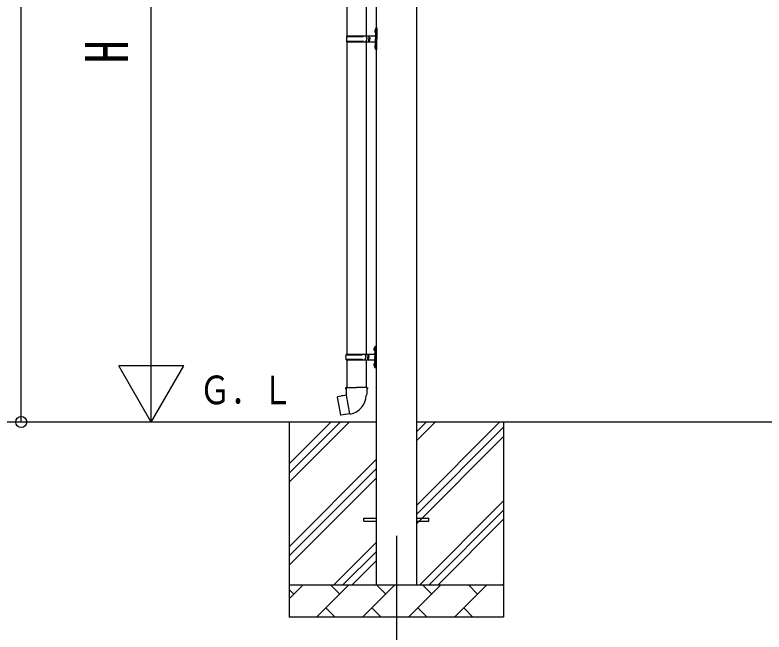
# Model space of a CAD drawing. Units: millimetres, scale not verified. Extents: x -16820 to 16820, y -11880 to 11880.
# Drawn here: x -5379 to -3075, y -3556 to -1660 of the extents above; entities that cross this region are included whole.
import ezdxf
from ezdxf.enums import TextEntityAlignment as Align

# ---------------------------------------------------------------- set-up
doc = ezdxf.new("R2010")
doc.units = ezdxf.units.MM
doc.header["$LTSCALE"] = 50
for name, color, linetype in [('0-4_YKK_12', 2, 'Continuous'), ('0-5_YKK_13', 4, 'Continuous'), ('0-6_YKK_A1', 4, 'Continuous'), ('0-7_YKK_D', 6, 'Continuous')]:
    doc.layers.add(name, color=color, linetype=linetype)
doc.styles.add('ＭＳ ゴシック', font='')
doc.styles.get('ＭＳ ゴシック').set_extended_font_data('MS Gothic')

msp = doc.modelspace()

# ---------------------------------------------------------------- linework, layer by layer
at = {"layer": '0-4_YKK_12'}
msp.add_line((-4206.16, -3260.8), (-4206.16, -3760.8), dxfattribs=at)
at = {"layer": '0-5_YKK_13'}
for p, q in [((-4358.66, -811.8), (-4358.66, -1724.3)), ((-4298.66, -811.8), (-4298.66, -1724.3)), ((-4270.16, -1701.3), (-4267.16, -1699.8)), ((-4270.16, -1701.3), (-4270.16, -1733.3)), ((-4267.16, -1699.8), (-4267.16, -1733.3)), ((-4267.16, -1699.8), (-4266.16, -1699.8)), ((-4266.16, -1699.8), (-4266.16, -1733.3)), ((-4359.16, -1726.3), (-4308.83, -1726.3)), ((-4358.16, -1724.3), (-4272.16, -1724.3)), ((-4358.16, -1724.3), (-4358.16, -1726.3)), ((-4299.16, -1724.3), (-4299.16, -1728.8)), ((-4291.16, -1724.3), (-4291.16, -1733.3)), ((-4272.46, -1707.15), (-4270.42, -1708.15)), ((-4271.19, -1705.15), (-4270.56, -1705.15)), ((-4271.19, -1705.15), (-4271.19, -1713.45)), ((-4271.19, -1713.45), (-4270.56, -1713.45)), ((-4270.56, -1705.15), (-4270.56, -1713.45)), ((-4270.56, -1705.15), (-4270.16, -1705.55)), ((-4270.56, -1713.45), (-4270.16, -1713.05)), ((-4270.42, -1708.15), (-4269.81, -1709.3)), ((-4270.16, -1705.55), (-4270.16, -1713.05)), ((-4359.16, -1740.3), (-4308.83, -1740.3)), ((-4358.66, -1742.29), (-4358.66, -2701.8)), ((-4358.16, -1742.3), (-4358.16, -1740.3)), ((-4358.16, -1742.3), (-4272.16, -1742.3)), ((-4299.16, -1728.8), (-4297.16, -1728.8)), ((-4299.16, -1742.3), (-4299.16, -1737.8)), ((-4299.16, -1737.8), (-4297.16, -1737.8)), ((-4298.66, -1742.29), (-4298.66, -2701.8)), ((-4297.16, -1728.8), (-4297.16, -1733.3)), ((-4297.16, -1737.8), (-4297.16, -1733.3)), ((-4291.16, -1728.8), (-4288.16, -1728.8)), ((-4291.16, -1742.3), (-4291.16, -1733.3)), ((-4291.16, -1737.8), (-4288.16, -1737.8)), ((-4288.16, -1728.8), (-4288.16, -1733.3)), ((-4288.16, -1737.8), (-4288.16, -1733.3)), ((-4270.16, -1765.3), (-4270.16, -1733.3)), ((-4267.16, -1766.8), (-4267.16, -1733.3)), ((-4266.16, -1766.8), (-4266.16, -1733.3)), ((-4272.46, -1755.15), (-4270.42, -1756.15)), ((-4271.19, -1753.15), (-4270.56, -1753.15)), ((-4271.19, -1753.15), (-4271.19, -1761.45)), ((-4271.19, -1761.45), (-4270.56, -1761.45)), ((-4270.56, -1753.15), (-4270.56, -1761.45)), ((-4270.56, -1753.15), (-4270.16, -1753.55)), ((-4270.56, -1761.45), (-4270.16, -1761.05)), ((-4270.42, -1756.15), (-4269.81, -1757.3)), ((-4270.16, -1753.55), (-4270.16, -1761.05)), ((-4270.16, -1765.3), (-4267.16, -1766.8)), ((-4267.16, -1766.8), (-4266.16, -1766.8)), ((-4274.96, -2684.65), (-4272.92, -2685.65)), ((-4273.69, -2682.65), (-4273.06, -2682.65)), ((-4273.69, -2682.65), (-4273.69, -2690.95)), ((-4273.69, -2690.95), (-4273.06, -2690.95)), ((-4273.06, -2682.65), (-4273.06, -2690.95)), ((-4273.06, -2682.65), (-4272.66, -2683.05)), ((-4273.06, -2690.95), (-4272.66, -2690.55)), ((-4272.92, -2685.65), (-4272.31, -2686.8)), ((-4272.66, -2678.8), (-4269.66, -2677.3)), ((-4272.66, -2678.8), (-4272.66, -2710.8)), ((-4272.66, -2683.05), (-4272.66, -2690.55)), ((-4269.66, -2677.3), (-4269.66, -2710.8)), ((-4269.66, -2677.3), (-4268.66, -2677.3)), ((-4268.66, -2677.3), (-4268.66, -2710.8)), ((-4361.66, -2703.8), (-4311.33, -2703.8)), ((-4361.66, -2717.8), (-4311.33, -2717.8)), ((-4360.66, -2701.8), (-4274.66, -2701.8)), ((-4360.66, -2701.8), (-4360.66, -2703.8)), ((-4360.66, -2719.8), (-4360.66, -2717.8)), ((-4301.66, -2701.8), (-4301.66, -2706.3)), ((-4301.66, -2706.3), (-4299.66, -2706.3)), ((-4301.66, -2719.8), (-4301.66, -2715.3)), ((-4301.66, -2715.3), (-4299.66, -2715.3)), ((-4299.66, -2706.3), (-4299.66, -2710.8)), ((-4299.66, -2715.3), (-4299.66, -2710.8)), ((-4293.66, -2701.8), (-4293.66, -2710.8)), ((-4293.66, -2706.3), (-4290.66, -2706.3)), ((-4293.66, -2719.8), (-4293.66, -2710.8)), ((-4293.66, -2715.3), (-4290.66, -2715.3)), ((-4290.66, -2706.3), (-4290.66, -2710.8)), ((-4290.66, -2715.3), (-4290.66, -2710.8)), ((-4272.66, -2742.8), (-4272.66, -2710.8)), ((-4269.66, -2744.3), (-4269.66, -2710.8)), ((-4268.66, -2744.3), (-4268.66, -2710.8)), ((-4360.66, -2719.8), (-4274.66, -2719.8)), ((-4358.66, -2719.8), (-4358.66, -2804.72)), ((-4298.66, -2719.8), (-4298.66, -2804.72)), ((-4274.96, -2732.65), (-4272.92, -2733.65)), ((-4273.69, -2730.65), (-4273.06, -2730.65)), ((-4273.69, -2730.65), (-4273.69, -2738.95)), ((-4273.69, -2738.95), (-4273.06, -2738.95)), ((-4273.06, -2730.65), (-4273.06, -2738.95)), ((-4273.06, -2730.65), (-4272.66, -2731.05)), ((-4273.06, -2738.95), (-4272.66, -2738.55)), ((-4272.92, -2733.65), (-4272.31, -2734.8)), ((-4272.66, -2731.05), (-4272.66, -2738.55)), ((-4272.66, -2742.8), (-4269.66, -2744.3)), ((-4269.66, -2744.3), (-4268.66, -2744.3)), ((-4360.51, -2804.72), (-4362.66, -2805.51)), ((-4362.66, -2805.51), (-4362.66, -2809.12)), ((-4362.66, -2809.12), (-4360.42, -2809.94)), ((-4360.51, -2804.72), (-4328.66, -2804.72)), ((-4360.51, -2804.72), (-4360.42, -2809.94)), ((-4360.42, -2809.94), (-4360.16, -2824.72)), ((-4296.81, -2804.72), (-4328.66, -2804.72)), ((-4294.66, -2809.12), (-4296.9, -2809.94)), ((-4296.81, -2804.72), (-4294.66, -2805.51)), ((-4294.66, -2805.51), (-4294.66, -2809.12)), ((-4387.12, -2833.18), (-4387.93, -2834.35)), ((-4359.25, -2827.93), (-4387.12, -2833.18)), ((-4374.38, -2830.57), (-4374.59, -2830.81)), ((-4360.16, -2824.72), (-4358.81, -2826.72)), ((-4348.9, -2885.22), (-4359.03, -2827.75)), ((-4359.01, -2826.93), (-4359.01, -2827.63)), ((-4358.81, -2826.72), (-4358.84, -2826.73)), ((-4298.47, -2826.67), (-4298.55, -2828.83)), ((-4297.16, -2824.72), (-4298.47, -2826.67)), ((-4387.93, -2834.35), (-4378.31, -2888.9)), ((-4364.29, -2887.82), (-4364.57, -2887.66)), ((-4348.59, -2885.98), (-4348.84, -2885.32)), ((-4306.16, -3206.3), (-4268.66, -3206.3)), ((-4306.16, -3215.3), (-4306.16, -3206.3)), ((-4306.16, -3215.3), (-4268.66, -3215.3)), ((-4143.66, -3206.3), (-4106.16, -3206.3)), ((-4143.66, -3215.3), (-4106.16, -3215.3)), ((-4106.16, -3215.3), (-4106.16, -3206.3))]:
    msp.add_line(p, q, dxfattribs=at)
for points in [[(-4272.46, -1711.44), (-4270.42, -1710.45), (-4269.81, -1709.3)], [(-4272.46, -1759.44), (-4270.42, -1758.45), (-4269.81, -1757.3)], [(-4274.96, -2688.94), (-4272.92, -2687.95), (-4272.31, -2686.8)], [(-4274.96, -2736.94), (-4272.92, -2735.95), (-4272.31, -2734.8)], [(-4296.81, -2804.72), (-4296.9, -2809.94), (-4297.16, -2824.72)], [(-4372.13, -2830.35), (-4372.41, -2830.2), (-4374.38, -2830.57)], [(-4349.17, -2885.13), (-4377.15, -2889.73), (-4378.31, -2888.9)], [(-4362.1, -2887.25), (-4362.31, -2887.49), (-4364.29, -2887.82)]]:
    msp.add_lwpolyline(points, dxfattribs=at)
for centre, radius, start, end in [((-4310.41, -1733.3), 49.25, 171.82876, 180.00002), ((-4308.83, -1724.3), 2, 270, 359.99998), ((-4266.86, -1709.3), 6, 136.21765, 223.78235), ((-4272.16, -1722.3), 2, 270, 359.99998), ((-4310.41, -1733.3), 49.25, 180.00002, 188.17127), ((-4308.83, -1742.3), 2, 0.00005, 90.00004), ((-4272.16, -1744.3), 2, 0.00005, 90.00004), ((-4266.86, -1757.3), 6, 136.21765, 223.78235), ((-4269.36, -2686.8), 6, 136.21765, 223.78235), ((-4312.91, -2710.8), 49.25, 171.82876, 180.00002), ((-4312.91, -2710.8), 49.25, 180.00002, 188.17127), ((-4311.33, -2701.8), 2, 270, 359.99998), ((-4311.33, -2719.8), 2, 0.00005, 90.00004), ((-4274.66, -2699.8), 2, 270, 359.99998), ((-4269.36, -2734.8), 6, 136.21765, 223.78235), ((-4274.66, -2721.8), 2, 0.00005, 90.00004), ((-4359.31, -2827.63), 0.3, 280.66842, 0), ((-4358.81, -2826.93), 0.2, 100, 180), ((-4358.81, -2826.72), 60.3, 279.96938, 358), ((-4349.12, -2885.42), 0.3, 20, 99.33158), ((-4348.41, -2885.92), 0.2, 200, 279.96938)]:
    msp.add_arc(centre, radius, start, end, dxfattribs=at)
at = {"layer": '0-6_YKK_A1'}
for p, q in [((-4268.66, -613.3), (-4268.66, -3410.8)), ((-4143.66, -3410.8), (-4143.66, -613.3)), ((-4268.66, -2910.8), (-5564.46, -2910.8)), ((-4536.16, -2910.8), (-4536.16, -3510.8)), ((-4536.16, -3095.85), (-4351.11, -2910.8)), ((-4536.16, -3067.56), (-4379.39, -2910.8)), ((-4536.16, -3039.28), (-4407.68, -2910.8)), ((-1268.66, -2910.8), (-4143.66, -2910.8)), ((-4143.66, -3165.9), (-3888.56, -2910.8)), ((-4143.66, -2967.91), (-4086.55, -2910.8)), ((-4143.66, -2939.62), (-4114.84, -2910.8)), ((-3876.16, -2910.8), (-3876.16, -3510.8)), ((-4143.66, -3194.18), (-3876.16, -2926.68)), ((-4143.66, -3222.46), (-3876.16, -2954.96)), ((-4536.16, -3293.84), (-4268.66, -3026.34)), ((-4536.16, -3322.12), (-4268.66, -3054.62)), ((-4536.16, -3350.41), (-4268.66, -3082.91)), ((-4134, -3410.8), (-3876.16, -3152.95)), ((-4105.72, -3410.8), (-3876.16, -3181.24)), ((-4077.44, -3410.8), (-3876.16, -3209.52)), ((-4398.56, -3410.8), (-4268.66, -3280.9)), ((-4370.28, -3410.8), (-4268.66, -3309.18)), ((-4341.99, -3410.8), (-4268.66, -3337.46)), ((-3879.45, -3410.8), (-3876.16, -3407.51)), ((-4536.16, -3410.8), (-3876.16, -3410.8)), ((-4536.16, -3453.69), (-4493.27, -3410.8)), ((-4521.82, -3439.35), (-4536.16, -3425.01)), ((-4451.85, -3510.8), (-4351.85, -3410.8)), ((-4380.4, -3439.35), (-4408.95, -3410.8)), ((-4310.42, -3510.8), (-4210.42, -3410.8)), ((-4238.98, -3439.35), (-4267.53, -3410.8)), ((-4169, -3510.8), (-4069, -3410.8)), ((-4097.56, -3439.35), (-4126.11, -3410.8)), ((-4027.58, -3510.8), (-3927.58, -3410.8)), ((-3956.14, -3439.35), (-3984.69, -3410.8)), ((-4423.29, -3482.24), (-4394.74, -3510.8)), ((-4281.87, -3482.24), (-4253.32, -3510.8)), ((-4140.45, -3482.24), (-4111.9, -3510.8)), ((-3999.03, -3482.24), (-3970.48, -3510.8)), ((-3876.16, -3510.8), (-4536.16, -3510.8))]:
    msp.add_line(p, q, dxfattribs=at)
at = {"layer": '0-7_YKK_D'}
for p, q in [((-5359.89, -2910.8), (-5359.89, -259.44)), ((-4959.89, -2710.8), (-4959.89, -810.8)), ((-4959.89, -2910.8), (-4959.89, -2564.39)), ((-4959.89, -2910.8), (-5059.89, -2737.59)), ((-4859.89, -2737.59), (-5059.89, -2737.59)), ((-4959.89, -2910.8), (-4859.89, -2737.59)), ((-4659.89, -2910.8), (-5360.89, -2910.8)), ((-4659.89, -2910.8), (-4960.89, -2910.8))]:
    msp.add_line(p, q, dxfattribs=at)
msp.add_circle((-5359.89, -2910.8), 17, dxfattribs=at)

# ---------------------------------------------------------------- texts
at = {"layer": '0-6_YKK_A1', "style": 'ＭＳ ゴシック', "width": 0.8}
msp.add_text('Ｇ．Ｌ', height=87.98, dxfattribs=at).set_placement((-4812.17, -2882.35), align=Align.BOTTOM_LEFT)
at = {"layer": '0-7_YKK_D', "style": 'ＭＳ ゴシック', "width": 0.8}
msp.add_text('H', height=132, rotation=90, dxfattribs=at).set_placement((-4991.89, -1808.8), align=Align.BOTTOM_LEFT)

doc.saveas('drawing.dxf')
